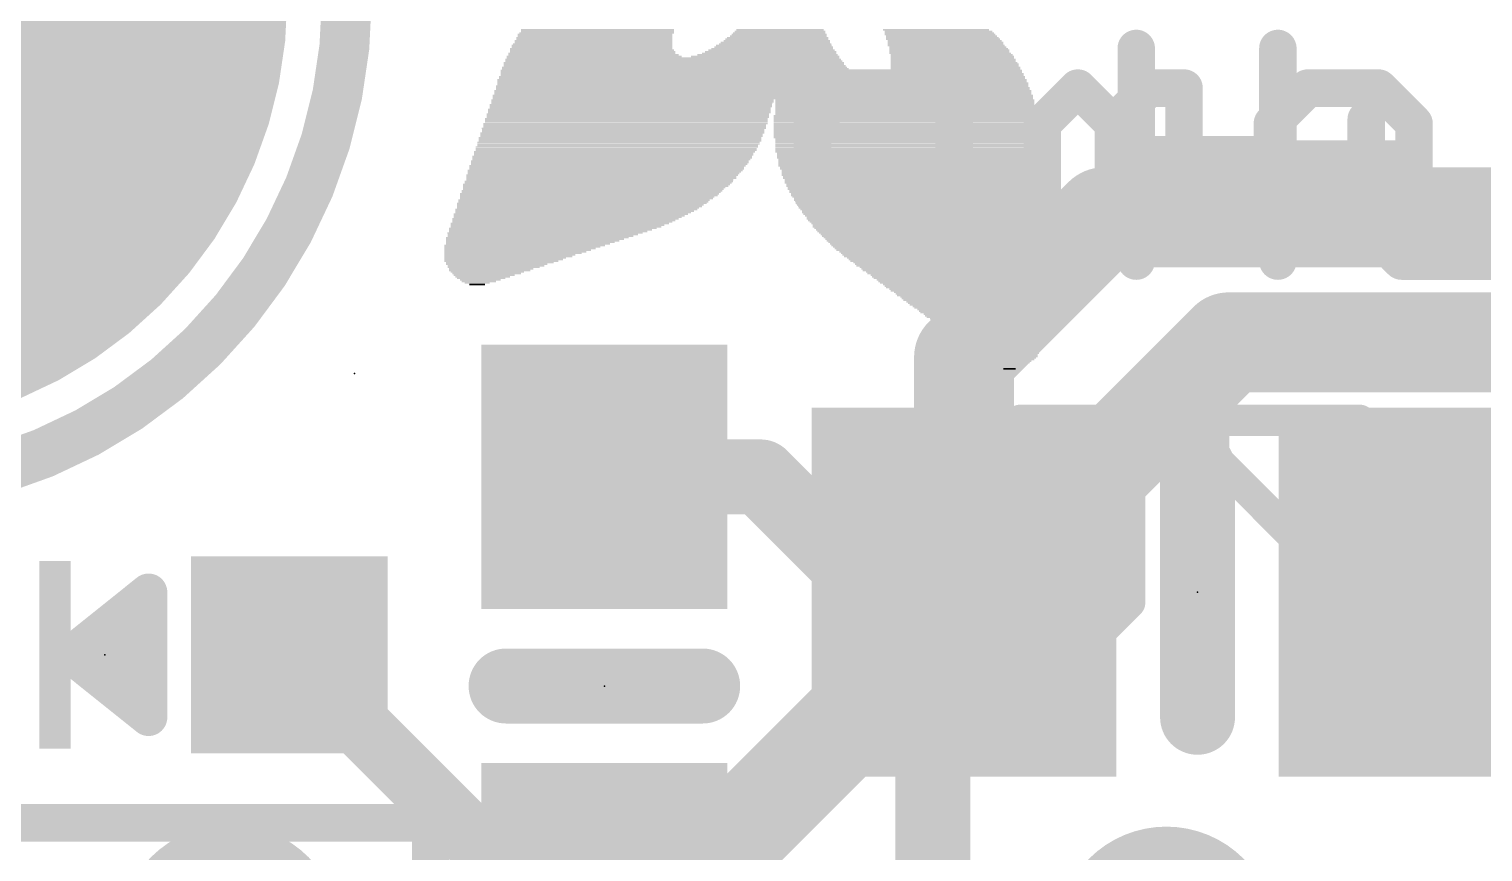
# Model space of a CAD drawing. Extents: x -0.1 to 25.5, y -0.1 to 17.9.
# Drawn here: x 3.25 to 9.16, y 11.77 to 15.12 of the extents above; entities that cross this region are included whole.
import ezdxf

# ---------------------------------------------------------------- set-up
doc = ezdxf.new("R2010")
doc.units = 0
for name, color, linetype in [('1', 12, 'CONTINUOUS'), ('16', 5, 'CONTINUOUS'), ('17', 110, 'CONTINUOUS'), ('18', 110, 'CONTINUOUS'), ('21', 40, 'CONTINUOUS'), ('22', 6, 'CONTINUOUS'), ('23', 40, 'CONTINUOUS')]:
    doc.layers.add(name, color=color, linetype=linetype)

# ---------------------------------------------------------------- blocks, each defined once
blk = doc.blocks.new('RECT')
blk.add_solid([(-0.5, -0.5), (0.5, -0.5), (-0.5, 0.5), (0.5, 0.5)])
blk = doc.blocks.new('ROUNDP')
at = {"const_width": 0.5}
blk.add_lwpolyline([(0, -0.25, 1), (0, 0.25, 1), (0, -0.25)], format="xyb", dxfattribs=at)
blk = doc.blocks.new('ROUNDV')
at = {"const_width": 0.5}
blk.add_lwpolyline([(0, -0.25, 1), (0, 0.25, 1), (0, -0.25)], format="xyb", dxfattribs=at)

msp = doc.modelspace()

# ---------------------------------------------------------------- linework, layer by layer
at = {"layer": '1'}
for points, const_width in [([(7.051, 13.782), (7.62, 14.351)], 0.4064), ([(7.62, 14.351), (15.113, 14.351)], 0.4064), ([(7.051, 12.827), (7.051, 13.782)], 0.4064), ([(5.588, 13.296), (6.223, 13.296)], 0.3048), ([(6.692, 12.827), (6.223, 13.296)], 0.3048), ([(6.692, 12.827), (7.051, 12.827)], 0.3048), ([(7.051, 12.827), (6.924, 12.7)], 0.3048), ([(6.924, 12.7), (6.924, 11.303)], 0.3048), ([(4.306, 12.573), (5.283, 11.596)], 0.254)]:
    msp.add_lwpolyline(points, dxfattribs=dict(at, const_width=const_width))
for points, const_width in [([(7.62, 14.4526, 1), (7.62, 14.2494)], 0.2032), ([(7.6918, 14.2792, 1), (7.5482, 14.4228)], 0.2032), ([(7.1526, 13.782, 1), (6.9494, 13.782)], 0.2032), ([(6.9792, 13.8538, 1), (7.1228, 13.7102)], 0.2032), ([(5.588, 13.3722, 1), (5.588, 13.2198)], 0.1524), ([(6.2769, 13.3499, 1), (6.1691, 13.2421)], 0.1524), ([(6.223, 13.2198, 1), (6.223, 13.3722)], 0.1524), ([(6.692, 12.9032, 1), (6.692, 12.7508)], 0.1524), ([(6.6381, 12.7731, 1), (6.7459, 12.8809)], 0.1524), ([(7.1049, 12.7731, 1), (6.9971, 12.8809)], 0.1524), ([(7.051, 12.7508, 1), (7.051, 12.9032)], 0.1524), ([(6.9494, 12.827, 1), (7.1526, 12.827)], 0.2032), ([(7.0002, 12.7, 1), (6.8478, 12.7)], 0.1524), ([(6.8701, 12.7539, 1), (6.9779, 12.6461)], 0.1524), ([(4.3509, 12.6179, 1), (4.2611, 12.5281)], 0.127)]:
    msp.add_lwpolyline(points, format="xyb", dxfattribs=dict(at, const_width=const_width))
at = {"layer": '16', "const_width": 0.4064}
for points in [[(8.128, 13.843), (4.699, 10.414)], [(19.685, 13.843), (8.128, 13.843)]]:
    msp.add_lwpolyline(points, dxfattribs=at)
at = {"layer": '16', "const_width": 0.2032}
for points in [[(8.128, 13.9446, 1), (8.128, 13.7414)], [(8.1998, 13.7712, 1), (8.0562, 13.9148)]]:
    msp.add_lwpolyline(points, format="xyb", dxfattribs=at)
at = {"layer": '21'}
for points, const_width in [([(2.54, 13.24, 1), (2.54, 17.24, 1), (2.54, 13.24)], 0.2032), ([(7.7897, 15.0375, 1), (7.7135, 15.0375)], 0.0762), ([(8.3659, 15.0375, 1), (8.2897, 15.0375)], 0.0762), ([(8.7252, 14.7494, 1), (8.649, 14.7494)], 0.0762), ([(7.7516, 14.6435, 1), (7.7516, 14.5673)], 0.0762), ([(8.3278, 14.5673, 1), (8.3278, 14.6435)], 0.0762), ([(8.714, 14.3442, 1), (8.6601, 14.2903)], 0.0762), ([(8.649, 14.3173, 1), (8.7252, 14.3173)], 0.0762), ([(7.7135, 14.1732, 1), (7.7897, 14.1732)], 0.0762), ([(8.2897, 14.1732, 1), (8.3659, 14.1732)], 0.0762), ([(8.8311, 14.2113, 1), (8.8311, 14.1351)], 0.0762), ([(8.8042, 14.1463, 1), (8.8581, 14.2001)], 0.0762), ([(8.0772, 13.335, 1), (7.9248, 13.335)], 0.1524), ([(3.7719, 12.827, 1), (3.6957, 12.827)], 0.0762), ([(3.7576, 12.7972, 1), (3.71, 12.8568)], 0.0762), ([(3.7021, 12.8397, 1), (3.7021, 12.7635)], 0.0762), ([(3.7338, 12.7635, 1), (3.7338, 12.8397)], 0.0762), ([(3.5116, 12.6873, 1), (3.5116, 12.6111)], 0.0762), ([(3.7338, 12.6111, 1), (3.7338, 12.6873)], 0.0762), ([(3.4401, 12.6028, 1), (3.3925, 12.5432)], 0.0762), ([(3.3925, 12.6028, 1), (3.4401, 12.5432)], 0.0762), ([(5.188, 12.5222, 1), (5.188, 12.3698)], 0.1524), ([(5.988, 12.3698, 1), (5.988, 12.5222)], 0.1524), ([(3.5116, 12.5349, 1), (3.5116, 12.4587)], 0.0762), ([(3.7338, 12.4587, 1), (3.7338, 12.5349)], 0.0762), ([(3.7021, 12.3825, 1), (3.7021, 12.3063)], 0.0762), ([(3.7338, 12.3063, 1), (3.7338, 12.3825)], 0.0762), ([(3.71, 12.2892, 1), (3.7576, 12.3488)], 0.0762), ([(7.9248, 12.319, 1), (8.0772, 12.319)], 0.1524), ([(3.6957, 12.319, 1), (3.7719, 12.319)], 0.0762), ([(4.9191, 11.89, 1), (4.8429, 11.89)], 0.0762), ([(4.881, 11.8519, 1), (4.881, 11.9281)], 0.0762)]:
    msp.add_lwpolyline(points, format="xyb", dxfattribs=dict(at, const_width=const_width))
for points, const_width in [([(7.7516, 14.1732), (7.7516, 15.0375)], 0.1524), ([(8.3278, 15.0375), (8.3278, 14.1732)], 0.1524), ([(8.6871, 14.7494), (8.6871, 14.3173)], 0.1524), ([(7.7516, 14.6054), (8.3278, 14.6054)], 0.1524), ([(8.6871, 14.3173), (8.8311, 14.1732)], 0.1524), ([(8.8311, 14.1732), (9.2633, 14.1732)], 0.1524), ([(8.001, 13.335), (8.001, 12.319)], 0.3048), ([(3.7338, 12.827), (3.4163, 12.573)], 0.1524), ([(3.7338, 12.319), (3.7338, 12.827)], 0.1524), ([(3.7021, 12.8016), (3.7338, 12.8016)], 0.1524), ([(3.5116, 12.6492), (3.7338, 12.6492)], 0.1524), ([(3.4163, 12.573), (3.7338, 12.319)], 0.1524), ([(5.988, 12.446), (5.188, 12.446)], 0.3048), ([(3.5116, 12.4968), (3.7338, 12.4968)], 0.1524), ([(3.7021, 12.3444), (3.7338, 12.3444)], 0.1524), ([(2.281, 11.89), (4.881, 11.89)], 0.1524), ([(4.881, 11.89), (4.881, 10.79)], 0.1524)]:
    msp.add_lwpolyline(points, dxfattribs=dict(at, const_width=const_width))
at = {"layer": '22'}
for points, const_width in [([(6.5785, 14.8764), (6.4345, 14.7324)], 0.1524), ([(7.0107, 14.8764), (6.5785, 14.8764)], 0.1524), ([(7.0107, 14.0121), (7.0107, 14.8764)], 0.1524), ([(7.514, 14.8764), (7.37, 14.7324)], 0.1524), ([(7.6581, 14.7324), (7.514, 14.8764)], 0.1524), ([(7.8022, 14.8764), (7.6581, 14.7324)], 0.1524), ([(7.9462, 14.8764), (7.8022, 14.8764)], 0.1524), ([(7.9462, 14.3002), (7.9462, 14.8764)], 0.1524), ([(8.4496, 14.8764), (8.3055, 14.7324)], 0.1524), ([(8.7377, 14.8764), (8.4496, 14.8764)], 0.1524), ([(8.8817, 14.7324), (8.7377, 14.8764)], 0.1524), ([(6.4345, 14.7324), (6.4345, 14.4443)], 0.1524), ([(7.37, 14.7324), (7.37, 14.3002)], 0.1524), ([(7.6581, 14.7324), (7.6581, 14.3002)], 0.1524), ([(8.3055, 14.7324), (8.3055, 14.5883)], 0.1524), ([(8.8817, 14.4443), (8.8817, 14.7324)], 0.1524), ([(8.3055, 14.5883), (8.8817, 14.5883)], 0.1524), ([(6.4345, 14.4443), (6.5785, 14.3002)], 0.1524), ([(8.7377, 14.3002), (8.8817, 14.4443)], 0.1524), ([(6.5785, 14.3002), (7.0107, 14.3002)], 0.1524), ([(8.4496, 14.3002), (8.7377, 14.3002)], 0.1524), ([(7.2802, 13.5263), (7.1319, 13.378)], 0.127), ([(7.5767, 13.5263), (7.2802, 13.5263)], 0.127), ([(7.725, 13.378), (7.5767, 13.5263)], 0.127), ([(8.6606, 13.5263), (8.0674, 13.5263)], 0.127), ([(8.0674, 13.5263), (8.0674, 13.378)], 0.127), ([(7.1319, 13.378), (7.1319, 12.7848)], 0.127), ([(7.725, 12.7848), (7.1319, 13.378)], 0.127), ([(7.725, 12.7848), (7.725, 13.378)], 0.127), ([(8.0674, 13.378), (8.6606, 12.7848)], 0.127), ([(9.5961, 13.2297), (9.0029, 12.6365)], 0.127), ([(9.5961, 12.6365), (9.0029, 13.2297)], 0.127), ([(7.1319, 12.7848), (7.2802, 12.6365)], 0.127), ([(7.5767, 12.6365), (7.725, 12.7848)], 0.127), ([(8.6606, 12.7848), (8.6606, 12.6365)], 0.127), ([(7.2802, 12.6365), (7.5767, 12.6365)], 0.127)]:
    msp.add_lwpolyline(points, dxfattribs=dict(at, const_width=const_width))
for points, const_width in [([(6.5785, 14.9145, 1), (6.5785, 14.8383)], 0.0762), ([(6.6055, 14.8495, 1), (6.5516, 14.9034)], 0.0762), ([(7.0488, 14.8764, 1), (6.9726, 14.8764)], 0.0762), ([(7.0107, 14.8383, 1), (7.0107, 14.9145)], 0.0762), ([(7.541, 14.9034, 1), (7.4871, 14.8495)], 0.0762), ([(7.541, 14.8495, 1), (7.4871, 14.9034)], 0.0762), ([(7.8022, 14.9145, 1), (7.8022, 14.8383)], 0.0762), ([(7.8291, 14.8495, 1), (7.7752, 14.9034)], 0.0762), ([(7.9843, 14.8764, 1), (7.9081, 14.8764)], 0.0762), ([(7.9462, 14.8383, 1), (7.9462, 14.9145)], 0.0762), ([(8.4496, 14.9145, 1), (8.4496, 14.8383)], 0.0762), ([(8.4765, 14.8495, 1), (8.4226, 14.9034)], 0.0762), ([(8.7646, 14.9034, 1), (8.7107, 14.8495)], 0.0762), ([(8.7377, 14.8383, 1), (8.7377, 14.9145)], 0.0762), ([(6.4075, 14.7593, 1), (6.4614, 14.7054)], 0.0762), ([(6.4726, 14.7324, 1), (6.3964, 14.7324)], 0.0762), ([(7.343, 14.7593, 1), (7.3969, 14.7054)], 0.0762), ([(7.4081, 14.7324, 1), (7.3319, 14.7324)], 0.0762), ([(7.6962, 14.7324, 1), (7.62, 14.7324)], 0.0762), ([(7.6312, 14.7593, 1), (7.685, 14.7054)], 0.0762), ([(7.6312, 14.7054, 1), (7.685, 14.7593)], 0.0762), ([(8.3436, 14.7324, 1), (8.2674, 14.7324)], 0.0762), ([(8.2786, 14.7593, 1), (8.3324, 14.7054)], 0.0762), ([(8.9198, 14.7324, 1), (8.8436, 14.7324)], 0.0762), ([(8.8548, 14.7054, 1), (8.9087, 14.7593)], 0.0762), ([(8.3055, 14.6264, 1), (8.3055, 14.5502)], 0.0762), ([(8.2674, 14.5883, 1), (8.3436, 14.5883)], 0.0762), ([(8.8817, 14.5502, 1), (8.8817, 14.6264)], 0.0762), ([(6.4614, 14.4712, 1), (6.4075, 14.4173)], 0.0762), ([(8.9087, 14.4173, 1), (8.8548, 14.4712)], 0.0762), ([(6.3964, 14.4443, 1), (6.4726, 14.4443)], 0.0762), ([(8.8436, 14.4443, 1), (8.9198, 14.4443)], 0.0762), ([(6.5785, 14.3383, 1), (6.5785, 14.2621)], 0.0762), ([(7.0107, 14.2621, 1), (7.0107, 14.3383)], 0.0762), ([(8.4496, 14.3383, 1), (8.4496, 14.2621)], 0.0762), ([(8.7377, 14.2621, 1), (8.7377, 14.3383)], 0.0762), ([(6.5516, 14.2733, 1), (6.6055, 14.3271)], 0.0762), ([(7.3319, 14.3002, 1), (7.4081, 14.3002)], 0.0762), ([(7.62, 14.3002, 1), (7.6962, 14.3002)], 0.0762), ([(7.9081, 14.3002, 1), (7.9843, 14.3002)], 0.0762), ([(8.7107, 14.3271, 1), (8.7646, 14.2733)], 0.0762), ([(6.9726, 14.0121, 1), (7.0488, 14.0121)], 0.0762), ([(7.2802, 13.558, 1), (7.2802, 13.4945)], 0.0635), ([(7.3026, 13.5038, 1), (7.2577, 13.5487)], 0.0635), ([(7.5992, 13.5487, 1), (7.5543, 13.5038)], 0.0635), ([(7.5767, 13.4945, 1), (7.5767, 13.558)], 0.0635), ([(8.0674, 13.558, 1), (8.0674, 13.4945)], 0.0635), ([(8.0991, 13.5263, 1), (8.0356, 13.5263)], 0.0635), ([(8.6606, 13.4945, 1), (8.6606, 13.558)], 0.0635), ([(7.1636, 13.378, 1), (7.1001, 13.378)], 0.0635), ([(7.1543, 13.4004, 1), (7.1094, 13.3555)], 0.0635), ([(7.1094, 13.4004, 1), (7.1543, 13.3555)], 0.0635), ([(7.7568, 13.378, 1), (7.6933, 13.378)], 0.0635), ([(7.7026, 13.3555, 1), (7.7475, 13.4004)], 0.0635), ([(8.0898, 13.4004, 1), (8.0449, 13.3555)], 0.0635), ([(8.0356, 13.378, 1), (8.0991, 13.378)], 0.0635), ([(9.0254, 13.2521, 1), (8.9804, 13.2072)], 0.0635), ([(7.1543, 12.8072, 1), (7.1094, 12.7623)], 0.0635), ([(7.7026, 12.7623, 1), (7.7475, 12.8072)], 0.0635), ([(7.7475, 12.7623, 1), (7.7026, 12.8072)], 0.0635), ([(8.6923, 12.7848, 1), (8.6288, 12.7848)], 0.0635), ([(8.6381, 12.7623, 1), (8.683, 12.8072)], 0.0635), ([(7.1001, 12.7848, 1), (7.1636, 12.7848)], 0.0635), ([(7.6933, 12.7848, 1), (7.7568, 12.7848)], 0.0635), ([(7.2802, 12.6683, 1), (7.2802, 12.6047)], 0.0635), ([(7.2577, 12.614, 1), (7.3026, 12.659)], 0.0635), ([(7.5543, 12.659, 1), (7.5992, 12.614)], 0.0635), ([(7.5767, 12.6047, 1), (7.5767, 12.6683)], 0.0635), ([(8.6288, 12.6365, 1), (8.6923, 12.6365)], 0.0635), ([(8.9804, 12.659, 1), (9.0254, 12.614)], 0.0635)]:
    msp.add_lwpolyline(points, format="xyb", dxfattribs=dict(at, const_width=const_width))
at = {"layer": '23'}
for p in [(4.572, 13.716), (8.001, 12.827), (3.556, 12.573), (5.588, 12.446)]:
    msp.add_point(p, dxfattribs=at)

# ---------------------------------------------------------------- block references
at = {"layer": '1', "xscale": 1.075, "rotation": 270}
for p in [(5.588, 13.296), (5.588, 11.596)]:
    msp.add_blockref('RECT', p, dxfattribs=at)
at = {"layer": '1', "xscale": 1.24, "yscale": 1.5}
for p in [(7.051, 12.827), (8.951, 12.827)]:
    msp.add_blockref('RECT', p, dxfattribs=at)
at = {"layer": '1', "xscale": 0.8, "yscale": 0.8, "rotation": 90}
msp.add_blockref('RECT', (4.306, 12.573), dxfattribs=at)
at = {"layer": '17', "xscale": 3.516, "yscale": 3.516}
msp.add_blockref('ROUNDP', (2.54, 15.24), dxfattribs=at)
msp.add_blockref('ROUNDP', (2.54, 15.24), dxfattribs=at)
at = {"layer": '18'}
for p, xscale, yscale in [((4.064, 11.43), 0.9064, 0.9064), ((4.064, 11.43), 0.9064, 0.9064), ((7.874, 11.43), 0.889, 0.889), ((7.874, 11.43), 0.889, 0.889)]:
    msp.add_blockref('ROUNDV', p, dxfattribs=dict(at, xscale=xscale, yscale=yscale))
at = {"layer": '21'}
for p, xscale, yscale in [((5.5467, 15.0813), 0.635, 0.0063), ((5.5499, 15.094), 0.6286, 0.0063), ((5.5499, 15.0876), 0.6286, 0.0064), ((5.5563, 15.1003), 0.6287, 0.0064), ((5.5595, 15.113), 0.6223, 0.0064), ((5.5595, 15.1067), 0.6223, 0.0063), ((6.2929, 15.0813), 0.4127, 0.0063), ((6.2961, 15.0876), 0.3937, 0.0064), ((6.2992, 15.094), 0.3874, 0.0063), ((6.2992, 15.1003), 0.3746, 0.0064), ((6.3024, 15.1067), 0.3683, 0.0063), ((6.3024, 15.113), 0.3556, 0.0064), ((6.9374, 15.113), 0.4318, 0.0064), ((6.9469, 15.1067), 0.4382, 0.0063), ((6.9533, 15.094), 0.4509, 0.0063), ((6.9501, 15.1003), 0.4445, 0.0064), ((6.9596, 15.0876), 0.4508, 0.0064), ((6.9628, 15.0813), 0.4572, 0.0063), ((5.534, 15.0368), 0.6604, 0.0064), ((5.5372, 15.0305), 0.6668, 0.0063), ((5.5404, 15.0241), 0.6731, 0.0064), ((5.5372, 15.0495), 0.654, 0.0064), ((5.5372, 15.0432), 0.654, 0.0063), ((5.5404, 15.0559), 0.6477, 0.0063), ((5.5436, 15.0686), 0.6413, 0.0063), ((5.5436, 15.0622), 0.6413, 0.0064), ((5.5467, 15.0749), 0.635, 0.0064), ((6.2643, 15.0241), 0.5334, 0.0064), ((6.2675, 15.0305), 0.5143, 0.0063), ((6.2707, 15.0368), 0.4953, 0.0064), ((6.277, 15.0432), 0.4826, 0.0063), ((6.277, 15.0495), 0.4699, 0.0064), ((6.2833, 15.0559), 0.4572, 0.0063), ((6.2834, 15.0622), 0.4445, 0.0064), ((6.2897, 15.0686), 0.4318, 0.0063), ((6.2896, 15.0749), 0.4191, 0.0064), ((6.966, 15.0749), 0.4635, 0.0064), ((6.9723, 15.0686), 0.4636, 0.0063), ((6.9787, 15.0495), 0.4763, 0.0064), ((6.9755, 15.0622), 0.4699, 0.0064), ((6.9755, 15.0559), 0.4699, 0.0063), ((6.985, 15.0432), 0.4762, 0.0063), ((6.9882, 15.0368), 0.4826, 0.0064), ((6.9914, 15.0305), 0.4889, 0.0063), ((6.9914, 15.0241), 0.4889, 0.0064), ((5.8738, 14.9606), 1.4033, 0.0064), ((5.8706, 14.9797), 1.3843, 0.0063), ((5.8706, 14.9733), 1.3843, 0.0064), ((5.8738, 14.967), 1.3907, 0.0063), ((5.8674, 14.9924), 1.3652, 0.0063), ((5.8706, 14.986), 1.3716, 0.0064), ((5.5467, 15.0051), 0.7112, 0.0063), ((5.8674, 14.9987), 1.3526, 0.0064), ((5.5372, 15.0178), 0.6794, 0.0063), ((5.5436, 15.0114), 0.6921, 0.0064), ((6.242, 15.0051), 0.6033, 0.0063), ((6.2515, 15.0114), 0.5715, 0.0064), ((6.258, 15.0178), 0.5461, 0.0063), ((6.9946, 15.0178), 0.4953, 0.0063), ((7.0009, 15.0114), 0.4953, 0.0064), ((7.0072, 14.9924), 0.508, 0.0063), ((7.0072, 14.986), 0.508, 0.0064), ((7.0104, 14.9797), 0.5144, 0.0063), ((7.0168, 14.9606), 0.5271, 0.0064), ((7.0041, 15.0051), 0.5017, 0.0063), ((7.0041, 14.9987), 0.5017, 0.0064), ((7.0136, 14.9733), 0.5207, 0.0064), ((7.0136, 14.967), 0.5207, 0.0063), ((5.8896, 14.9098), 1.4732, 0.0064), ((5.896, 14.9035), 1.4859, 0.0063), ((5.8864, 14.9225), 1.4541, 0.0064), ((5.8897, 14.9162), 1.4605, 0.0063), ((5.8769, 14.9479), 1.4224, 0.0064), ((5.8801, 14.9416), 1.4288, 0.0063), ((5.8864, 14.9289), 1.4415, 0.0063), ((5.8833, 14.9352), 1.4351, 0.0064), ((5.8769, 14.9543), 1.4097, 0.0063), ((7.0231, 14.9098), 0.5652, 0.0064), ((7.0231, 14.9035), 0.5652, 0.0063), ((7.0231, 14.9225), 0.5524, 0.0064), ((7.0231, 14.9162), 0.5524, 0.0063), ((7.02, 14.9289), 0.5461, 0.0063), ((7.0168, 14.9543), 0.5271, 0.0063), ((7.0199, 14.9479), 0.5334, 0.0064), ((7.0199, 14.9416), 0.5334, 0.0063), ((7.0231, 14.9352), 0.5398, 0.0064), ((6.2326, 14.8463), 2.1971, 0.0064), ((6.2325, 14.8654), 2.1844, 0.0063), ((6.2325, 14.859), 2.1844, 0.0064), ((6.2325, 14.8527), 2.1844, 0.0063), ((5.9119, 14.8844), 1.5303, 0.0064), ((6.2326, 14.878), 2.1717, 0.0063), ((6.2326, 14.8717), 2.1717, 0.0064), ((5.9055, 14.8908), 1.505, 0.0063), ((5.8992, 14.8971), 1.4923, 0.0064), ((7.0136, 14.8844), 0.5969, 0.0064), ((7.0199, 14.8908), 0.5842, 0.0063), ((7.0231, 14.8971), 0.5778, 0.0064), ((5.6896, 14.7892), 1.1494, 0.0063), ((5.6896, 14.7828), 1.1494, 0.0064), ((5.6959, 14.8082), 1.1493, 0.0064), ((5.6959, 14.8018), 1.1493, 0.0063), ((5.6928, 14.7955), 1.143, 0.0064), ((5.7023, 14.8273), 1.1494, 0.0063), ((5.7023, 14.8209), 1.1494, 0.0064), ((5.6991, 14.8146), 1.143, 0.0063), ((6.2326, 14.8399), 2.1971, 0.0063), ((6.2326, 14.8336), 2.1971, 0.0064), ((6.8104, 14.8273), 1.0541, 0.0063), ((6.8104, 14.8209), 1.0541, 0.0064), ((6.8104, 14.8146), 1.0541, 0.0063), ((6.8104, 14.8082), 1.0541, 0.0064), ((6.8167, 14.7828), 1.0668, 0.0064), ((6.8136, 14.8018), 1.0605, 0.0063), ((6.8136, 14.7955), 1.0605, 0.0064), ((6.8136, 14.7892), 1.0605, 0.0063), ((5.6738, 14.732), 1.1557, 0.0064), ((5.6706, 14.7256), 1.1493, 0.0063), ((5.6769, 14.7511), 1.1494, 0.0063), ((5.6769, 14.7447), 1.1494, 0.0064), ((5.6769, 14.7384), 1.1494, 0.0063), ((5.6833, 14.7701), 1.1493, 0.0064), ((5.6833, 14.7637), 1.1493, 0.0063), ((5.6833, 14.7574), 1.1493, 0.0064), ((5.6896, 14.7765), 1.1494, 0.0063), ((6.8136, 14.7637), 1.0731, 0.0063), ((6.8136, 14.7574), 1.0731, 0.0064), ((6.8168, 14.7511), 1.0795, 0.0063), ((6.8168, 14.7447), 1.0795, 0.0064), ((6.8168, 14.7384), 1.0795, 0.0063), ((6.8168, 14.732), 1.0795, 0.0064), ((6.8168, 14.7256), 1.0795, 0.0063), ((6.8167, 14.7765), 1.0668, 0.0063), ((6.8167, 14.7701), 1.0668, 0.0064), ((5.6515, 14.6749), 1.1494, 0.0063), ((5.6515, 14.6685), 1.1494, 0.0064), ((5.6579, 14.6875), 1.1493, 0.0063), ((5.6579, 14.6812), 1.1493, 0.0064), ((5.6611, 14.6939), 1.1557, 0.0064), ((5.6673, 14.713), 1.1557, 0.0063), ((5.6642, 14.7066), 1.1494, 0.0064), ((5.6642, 14.7003), 1.1494, 0.0063), ((5.6706, 14.7193), 1.1493, 0.0064), ((6.8199, 14.7193), 1.0858, 0.0064), ((6.8199, 14.713), 1.0858, 0.0063), ((6.8199, 14.7066), 1.0858, 0.0064), ((6.8199, 14.7003), 1.0858, 0.0063), ((6.8199, 14.6939), 1.0858, 0.0064), ((6.8199, 14.6875), 1.0858, 0.0063), ((6.8199, 14.6812), 1.0858, 0.0064), ((6.8199, 14.6749), 1.0858, 0.0063), ((6.8262, 14.6685), 1.0859, 0.0064), ((5.6293, 14.6177), 1.143, 0.0064), ((5.6261, 14.6113), 1.1366, 0.0063), ((5.6388, 14.6368), 1.1494, 0.0063), ((5.6356, 14.6304), 1.143, 0.0064), ((5.6356, 14.6241), 1.143, 0.0063), ((5.6452, 14.6558), 1.1493, 0.0064), ((5.6452, 14.6494), 1.1493, 0.0063), ((5.642, 14.6431), 1.143, 0.0064), ((5.6515, 14.6622), 1.1494, 0.0063), ((6.8262, 14.6622), 1.0859, 0.0063), ((6.8262, 14.6558), 1.0859, 0.0064), ((6.8262, 14.6494), 1.0859, 0.0063), ((6.8262, 14.6431), 1.0859, 0.0064), ((6.8262, 14.6368), 1.0859, 0.0063), ((6.8262, 14.6304), 1.0859, 0.0064), ((6.8262, 14.6241), 1.0859, 0.0063), ((6.8262, 14.6177), 1.0859, 0.0064), ((6.8295, 14.6113), 1.0795, 0.0063), ((5.6007, 14.5606), 1.124, 0.0063), ((5.5975, 14.5542), 1.1176, 0.0064), ((5.5975, 14.5479), 1.1176, 0.0063), ((5.6103, 14.5796), 1.1303, 0.0064), ((5.6103, 14.5732), 1.1303, 0.0063), ((5.6071, 14.5669), 1.1239, 0.0064), ((5.6198, 14.5987), 1.1367, 0.0063), ((5.6198, 14.5923), 1.1367, 0.0064), ((5.6166, 14.586), 1.1303, 0.0063), ((5.6261, 14.605), 1.1366, 0.0064), ((6.8326, 14.5987), 1.0858, 0.0063), ((6.8326, 14.5923), 1.0858, 0.0064), ((6.8295, 14.605), 1.0795, 0.0064), ((6.8357, 14.586), 1.0795, 0.0063), ((6.8357, 14.5796), 1.0795, 0.0064), ((6.8357, 14.5732), 1.0795, 0.0063), ((6.8357, 14.5669), 1.0795, 0.0064), ((6.8357, 14.5606), 1.0795, 0.0063), ((6.839, 14.5542), 1.0731, 0.0064), ((6.839, 14.5479), 1.0731, 0.0063), ((5.5658, 14.4971), 1.0922, 0.0063), ((5.5626, 14.4907), 1.0858, 0.0064), ((5.5785, 14.5225), 1.1049, 0.0063), ((5.5753, 14.5161), 1.0986, 0.0064), ((5.5753, 14.5098), 1.0986, 0.0063), ((5.569, 14.5034), 1.0859, 0.0064), ((5.5912, 14.5415), 1.1176, 0.0064), ((5.588, 14.5352), 1.1112, 0.0063), ((5.5849, 14.5288), 1.1049, 0.0064), ((6.8421, 14.5415), 1.0668, 0.0064), ((6.8421, 14.5352), 1.0668, 0.0063), ((6.8421, 14.5288), 1.0668, 0.0064), ((6.8421, 14.5225), 1.0668, 0.0063), ((6.8453, 14.5161), 1.0604, 0.0064), ((6.8453, 14.5098), 1.0604, 0.0063), ((6.8485, 14.5034), 1.0541, 0.0064), ((6.8485, 14.4971), 1.0541, 0.0063), ((6.8485, 14.4907), 1.0541, 0.0064), ((5.5245, 14.4399), 1.0478, 0.0064), ((5.5277, 14.4463), 1.0541, 0.0063), ((5.5182, 14.4336), 1.0351, 0.0063), ((5.5372, 14.459), 1.0604, 0.0063), ((5.5341, 14.4526), 1.0541, 0.0064), ((5.5563, 14.4844), 1.0859, 0.0063), ((5.5531, 14.478), 1.0795, 0.0064), ((5.5467, 14.4717), 1.0668, 0.0063), ((5.5436, 14.4653), 1.0605, 0.0064), ((6.8517, 14.4844), 1.0477, 0.0063), ((6.8517, 14.478), 1.0477, 0.0064), ((6.8548, 14.4717), 1.0414, 0.0063), ((6.8548, 14.4653), 1.0414, 0.0064), ((6.858, 14.459), 1.035, 0.0063), ((6.858, 14.4526), 1.035, 0.0064), ((6.8612, 14.4463), 1.0287, 0.0063), ((6.8612, 14.4399), 1.0287, 0.0064), ((6.8643, 14.4336), 1.0223, 0.0063), ((5.4737, 14.3828), 0.9842, 0.0063), ((5.4674, 14.3764), 0.9715, 0.0064), ((5.461, 14.3701), 0.9588, 0.0063), ((5.4959, 14.4082), 1.016, 0.0063), ((5.4864, 14.3955), 0.997, 0.0063), ((5.4896, 14.4018), 1.0033, 0.0064), ((5.4801, 14.3891), 0.9843, 0.0064), ((5.5055, 14.4209), 1.0223, 0.0063), ((5.5023, 14.4145), 1.016, 0.0064), ((5.515, 14.4272), 1.0287, 0.0064), ((6.8675, 14.4272), 1.016, 0.0064), ((6.8675, 14.4209), 1.016, 0.0063), ((6.8707, 14.4145), 1.0096, 0.0064), ((6.8707, 14.4082), 1.0096, 0.0063), ((6.8739, 14.4018), 1.0033, 0.0064), ((6.8771, 14.3955), 0.9969, 0.0063), ((6.8771, 14.3891), 0.9969, 0.0064), ((6.8802, 14.3828), 0.9906, 0.0063), ((6.8834, 14.3764), 0.9842, 0.0064), ((6.8834, 14.3701), 0.9842, 0.0063), ((5.407, 14.3256), 0.889, 0.0064), ((5.3975, 14.3193), 0.87, 0.0063), ((5.3912, 14.3129), 0.8573, 0.0064), ((5.4165, 14.332), 0.8953, 0.0063), ((5.4293, 14.3447), 0.9207, 0.0063), ((5.4229, 14.3383), 0.908, 0.0064), ((5.4515, 14.3637), 0.9525, 0.0064), ((5.4451, 14.3574), 0.9398, 0.0063), ((5.4388, 14.351), 0.9271, 0.0064), ((6.8866, 14.3637), 0.9779, 0.0064), ((6.8898, 14.3574), 0.9715, 0.0063), ((6.8929, 14.351), 0.9652, 0.0064), ((6.8929, 14.3447), 0.9652, 0.0063), ((6.8961, 14.3383), 0.9588, 0.0064), ((6.8993, 14.332), 0.9525, 0.0063), ((6.9024, 14.3256), 0.9461, 0.0064), ((6.9056, 14.3193), 0.9398, 0.0063), ((6.9056, 14.3129), 0.9398, 0.0064), ((5.2959, 14.2558), 0.7048, 0.0063), ((5.315, 14.2685), 0.7429, 0.0063), ((5.3055, 14.2621), 0.7239, 0.0064), ((5.3467, 14.2875), 0.7938, 0.0064), ((5.3277, 14.2748), 0.7557, 0.0064), ((5.3372, 14.2812), 0.7747, 0.0063), ((5.3784, 14.3066), 0.8445, 0.0063), ((5.3689, 14.3002), 0.8255, 0.0064), ((5.3594, 14.2939), 0.8064, 0.0063), ((6.9088, 14.3066), 0.9334, 0.0063), ((6.912, 14.3002), 0.9271, 0.0064), ((6.9152, 14.2939), 0.9207, 0.0063), ((6.9183, 14.2875), 0.9144, 0.0064), ((6.9215, 14.2812), 0.908, 0.0063), ((6.9247, 14.2748), 0.9017, 0.0064), ((6.9279, 14.2685), 0.8953, 0.0063), ((6.931, 14.2621), 0.889, 0.0064), ((6.9342, 14.2558), 0.8826, 0.0063), ((5.2641, 14.2367), 0.6541, 0.0064), ((5.2546, 14.2304), 0.635, 0.0063), ((5.2451, 14.224), 0.616, 0.0064), ((5.2355, 14.2177), 0.5969, 0.0063), ((5.226, 14.2113), 0.5779, 0.0064), ((5.2165, 14.205), 0.5588, 0.0063), ((5.2038, 14.1986), 0.5334, 0.0064), ((5.1974, 14.1923), 0.5207, 0.0063), ((5.2864, 14.2494), 0.6858, 0.0064), ((5.2769, 14.2431), 0.6667, 0.0063), ((6.9374, 14.2494), 0.8763, 0.0064), ((6.9405, 14.2431), 0.8699, 0.0063), ((6.9437, 14.2367), 0.8636, 0.0064), ((6.9469, 14.2304), 0.8572, 0.0063), ((6.9501, 14.224), 0.8509, 0.0064), ((6.9533, 14.2177), 0.8445, 0.0063), ((6.9596, 14.2113), 0.8318, 0.0064), ((6.9628, 14.205), 0.8255, 0.0063), ((6.966, 14.1986), 0.8191, 0.0064), ((6.9691, 14.1923), 0.8128, 0.0063), ((5.1848, 14.1859), 0.4953, 0.0064), ((5.1784, 14.1796), 0.4826, 0.0063), ((5.1689, 14.1732), 0.4636, 0.0064), ((5.1498, 14.1605), 0.4127, 0.0064), ((5.1626, 14.1669), 0.4381, 0.0063), ((5.1467, 14.1542), 0.3937, 0.0063), ((5.1372, 14.1478), 0.3747, 0.0064), ((5.1277, 14.1415), 0.3429, 0.0063), ((5.1213, 14.1351), 0.3302, 0.0064), ((6.9755, 14.1859), 0.8001, 0.0064), ((6.9787, 14.1796), 0.7937, 0.0063), ((6.9818, 14.1732), 0.7874, 0.0064), ((6.9882, 14.1669), 0.7747, 0.0063), ((6.9914, 14.1605), 0.7683, 0.0064), ((6.9945, 14.1542), 0.762, 0.0063), ((7.0009, 14.1478), 0.7493, 0.0064), ((7.0041, 14.1415), 0.7429, 0.0063), ((7.0072, 14.1351), 0.7366, 0.0064), ((5.1118, 14.1288), 0.2985, 0.0063), ((5.1086, 14.1224), 0.2794, 0.0064), ((5.0991, 14.1161), 0.2477, 0.0063), ((5.0927, 14.1097), 0.2222, 0.0064), ((5.0864, 14.1034), 0.1969, 0.0063), ((5.0831, 14.097), 0.1651, 0.0064), ((5.0769, 14.0907), 0.1397, 0.0063), ((5.0705, 14.0843), 0.1016, 0.0064), ((5.0705, 14.078), 0.0635, 0.0063), ((7.0136, 14.1288), 0.7239, 0.0063), ((7.0168, 14.1224), 0.7175, 0.0064), ((7.0231, 14.1161), 0.7048, 0.0063), ((7.0263, 14.1097), 0.6985, 0.0064), ((7.0295, 14.1034), 0.6921, 0.0063), ((7.0358, 14.097), 0.6794, 0.0064), ((7.039, 14.0907), 0.6731, 0.0063), ((7.0422, 14.0843), 0.6667, 0.0064), ((7.0485, 14.078), 0.654, 0.0063), ((7.0517, 14.0716), 0.6477, 0.0064), ((7.0549, 14.0653), 0.6413, 0.0063), ((7.0612, 14.0589), 0.6286, 0.0064), ((7.0644, 14.0526), 0.6223, 0.0063), ((7.0707, 14.0462), 0.6096, 0.0064), ((7.0739, 14.0399), 0.6032, 0.0063), ((7.0771, 14.0335), 0.5969, 0.0064), ((7.0834, 14.0272), 0.5842, 0.0063), ((7.0866, 14.0208), 0.5778, 0.0064), ((7.0898, 14.0145), 0.5715, 0.0063), ((7.0961, 14.0081), 0.5588, 0.0064), ((7.0993, 14.0018), 0.5524, 0.0063), ((7.1025, 13.9954), 0.5461, 0.0064), ((7.1088, 13.9891), 0.5334, 0.0063), ((7.112, 13.9827), 0.527, 0.0064), ((7.1184, 13.9764), 0.5143, 0.0063), ((7.1215, 13.97), 0.508, 0.0064), ((7.1247, 13.9637), 0.5016, 0.0063), ((7.1311, 13.9573), 0.4889, 0.0064), ((7.1342, 13.951), 0.4826, 0.0063), ((7.1374, 13.9446), 0.4762, 0.0064), ((7.1438, 13.9383), 0.4635, 0.0063), ((7.1469, 13.9319), 0.4572, 0.0064), ((7.1501, 13.9256), 0.4508, 0.0063), ((7.1565, 13.9192), 0.4381, 0.0064), ((7.1596, 13.9129), 0.4318, 0.0063), ((7.166, 13.9065), 0.4191, 0.0064), ((7.1692, 13.9002), 0.4127, 0.0063), ((7.1723, 13.8938), 0.4064, 0.0064), ((7.1787, 13.8875), 0.3937, 0.0063), ((7.1819, 13.8811), 0.3873, 0.0064), ((7.185, 13.8748), 0.381, 0.0063), ((7.1913, 13.8684), 0.3683, 0.0064), ((7.1946, 13.862), 0.3619, 0.0063), ((7.2009, 13.8557), 0.3492, 0.0064), ((7.2009, 13.8494), 0.3366, 0.0063), ((7.2041, 13.843), 0.3302, 0.0064), ((7.2105, 13.8367), 0.3175, 0.0063), ((7.2136, 13.8303), 0.3112, 0.0064), ((7.2136, 13.8239), 0.2984, 0.0063), ((7.22, 13.8176), 0.2857, 0.0064), ((7.2231, 13.8113), 0.2794, 0.0063), ((7.2232, 13.8049), 0.2667, 0.0064), ((7.2295, 13.7986), 0.254, 0.0063), ((7.2294, 13.7922), 0.2413, 0.0064), ((7.2358, 13.7858), 0.2286, 0.0063), ((7.2359, 13.7795), 0.2159, 0.0064), ((7.239, 13.7732), 0.1968, 0.0063), ((7.2358, 13.7668), 0.1778, 0.0064), ((7.239, 13.7605), 0.1588, 0.0063), ((7.2359, 13.7541), 0.1397, 0.0064), ((7.239, 13.7477), 0.1206, 0.0063), ((7.239, 13.7414), 0.0826, 0.0064), ((7.2358, 13.7351), 0.0508, 0.0063)]:
    msp.add_blockref('RECT', p, dxfattribs=dict(at, xscale=xscale, yscale=yscale))
at = {"layer": '21', "xscale": 0.762, "yscale": 0.127, "rotation": 90}
msp.add_blockref('RECT', (3.3528, 12.573), dxfattribs=at)

doc.saveas('drawing.dxf')
